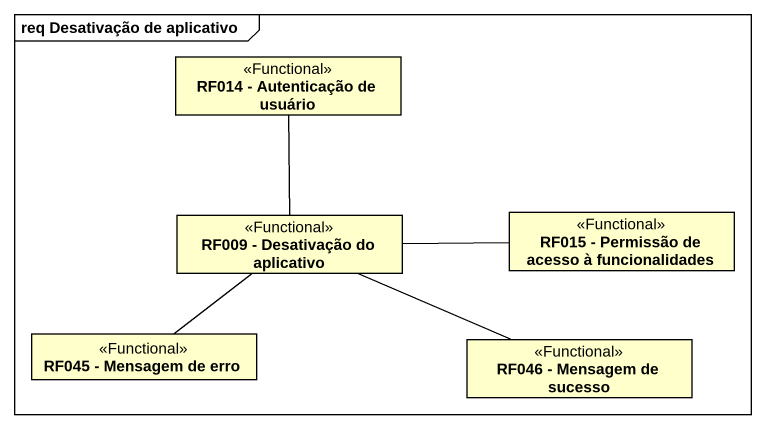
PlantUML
@startuml
mainframe req Desativação de aplicativo
hide circle
hide empty members
class "RF014 - Autenticação de usuário" as RF014_Autenticação_de <<Functional>>
class "RF009 - Desativação do aplicativo" as RF009_Desativação_do <<Functional>>
class "RF015 - Permissão de acesso à funcionalidades" as RF015_Permissão_de_acesso_à <<Functional>>
class "RF045 - Mensagem de erro" as RF045_Mensagem_de_erro <<Functional>>
class "RF046 - Mensagem de sucesso" as RF046_Mensagem_de_sucesso <<Functional>>
RF014_Autenticação_de -- RF009_Desativação_do
RF009_Desativação_do -right- RF015_Permissão_de_acesso_à
RF045_Mensagem_de_erro -up- RF009_Desativação_do
RF046_Mensagem_de_sucesso -left- RF009_Desativação_do
@enduml
